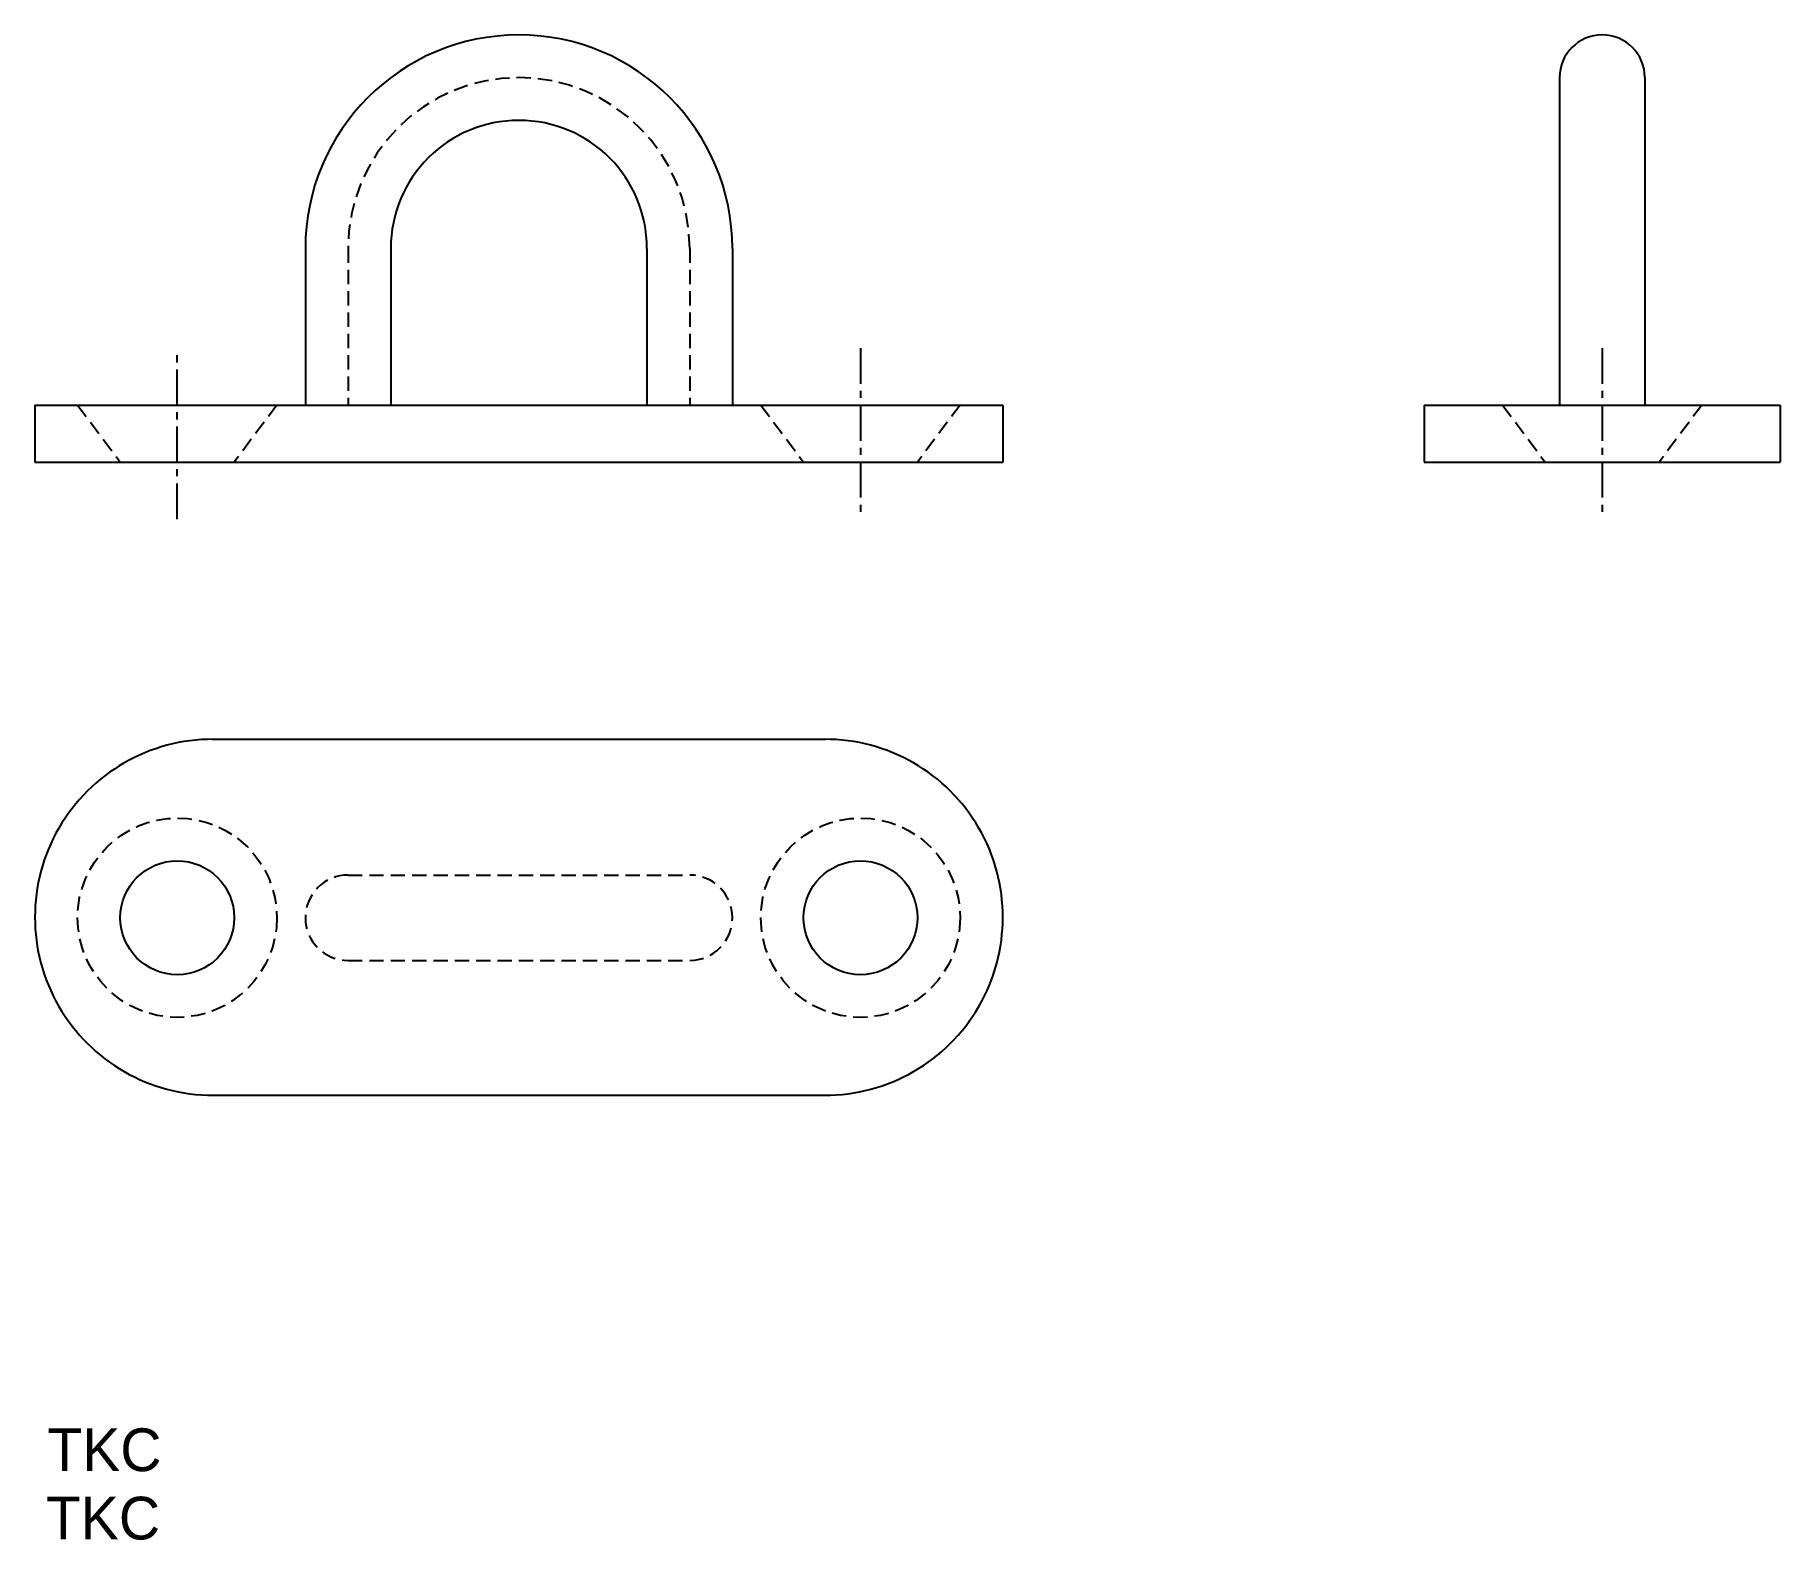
# Model space of a CAD drawing. Extents: x 91.8 to 153.1, y 110.7 to 163.6.
import ezdxf

# ---------------------------------------------------------------- set-up
doc = ezdxf.new("R2010")
doc.units = 0
doc.linetypes.add('CENTER', pattern=[2, 1.25, -0.25, 0.25, -0.25])
doc.linetypes.add('DASHED', pattern=[0.75, 0.5, -0.25])
doc.layers.get('0').update_dxf_attribs({"linetype": 'CONTINUOUS'})
doc.layers.add('CENTER', color=1, linetype='CENTER')

msp = doc.modelspace()

# ---------------------------------------------------------------- linework, layer by layer
at = {"color": 7, "linetype": 'CONTINUOUS'}
for p, q in [((145.379, 162.064), (145.379, 150.564)), ((148.379, 162.064), (148.379, 150.564)), ((101.326, 156.064), (101.326, 150.564)), ((104.326, 156.064), (104.326, 150.564)), ((113.326, 156.064), (113.326, 150.564)), ((116.326, 156.064), (116.326, 150.564)), ((91.826, 150.564), (91.826, 148.564)), ((91.826, 150.564), (125.826, 150.564)), ((125.826, 150.564), (125.826, 148.564)), ((140.629, 150.564), (153.129, 150.564)), ((140.629, 150.564), (140.629, 148.564)), ((153.129, 150.564), (153.129, 148.564)), ((91.826, 148.564), (125.826, 148.564)), ((140.629, 148.564), (153.129, 148.564)), ((98.057, 138.83), (119.594, 138.83)), ((98.057, 126.33), (119.594, 126.33))]:
    msp.add_line(p, q, dxfattribs=at)
at = {"color": 3, "linetype": 'DASHED'}
for p, q in [((102.826, 156.064), (102.826, 150.564)), ((114.826, 156.064), (114.826, 150.564)), ((93.326, 150.564), (94.826, 148.564)), ((100.326, 150.564), (98.826, 148.564)), ((117.326, 150.564), (118.826, 148.564)), ((124.326, 150.564), (122.826, 148.564)), ((143.379, 150.564), (144.879, 148.564)), ((150.379, 150.564), (148.879, 148.564)), ((102.826, 134.062), (114.826, 134.062)), ((102.826, 131.062), (114.826, 131.062))]:
    msp.add_line(p, q, dxfattribs=at)
for centre in [(96.826, 132.562), (120.826, 132.562)]:
    msp.add_circle(centre, 3.5, dxfattribs=at)
at = {"color": 7, "linetype": 'CONTINUOUS'}
for centre in [(96.826, 132.562), (120.826, 132.562)]:
    msp.add_circle(centre, 2, dxfattribs=at)
for centre, radius, start, end in [((108.826, 156.064), 7.5, 0, 180), ((146.879, 162.064), 1.5, 0, 180), ((108.826, 156.064), 4.5, 0, 180), ((98.076, 132.58), 6.25, 89.83187, 270.16813), ((119.576, 132.58), 6.25, 269.83187, 90.16813)]:
    msp.add_arc(centre, radius, start, end, dxfattribs=at)
at = {"color": 3, "linetype": 'DASHED'}
for centre, radius, start, end in [((108.826, 156.064), 6, 0, 180), ((102.826, 132.562), 1.5, 90, 270), ((114.826, 132.562), 1.5, 270, 90)]:
    msp.add_arc(centre, radius, start, end, dxfattribs=at)
at = {"layer": 'CENTER', "color": 1, "linetype": 'CENTER'}
for p, q in [((96.826, 146.564), (96.826, 152.564)), ((120.826, 152.564), (120.826, 146.564)), ((146.879, 152.564), (146.879, 146.564))]:
    msp.add_line(p, q, dxfattribs=at)

# ---------------------------------------------------------------- texts
at = {"color": 7, "linetype": 'CONTINUOUS'}
for p in [(92.261, 113.13), (92.212, 110.729)]:
    msp.add_text('TKC', height=1.5, dxfattribs=at).set_placement(p)

doc.saveas('drawing.dxf')
